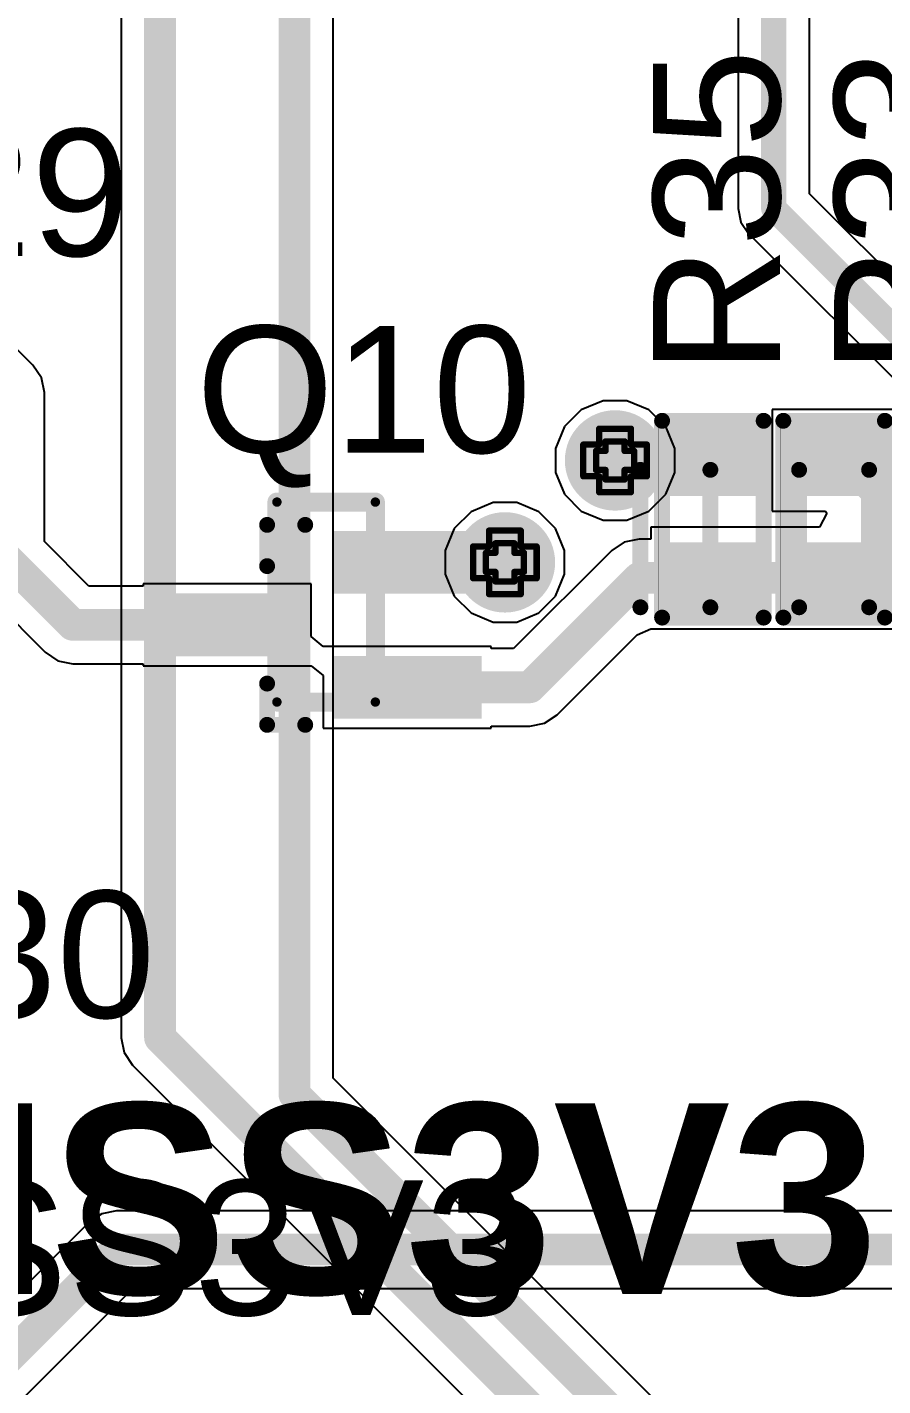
# Model space of a CAD drawing. Header units: inches. Extents: x -0.1 to 17.9, y -0.8 to 4.8.
# Drawn here: x 1.3158 to 1.5853, y 1.1131 to 1.5411 of the extents above; entities that cross this region are included whole.
import ezdxf

# ---------------------------------------------------------------- set-up
doc = ezdxf.new("R2010")
doc.units = ezdxf.units.IN
doc.header["$MEASUREMENT"] = 0
for name, color, linetype in [('Bottom Layer 1', 5, 'Continuous'), ('Bottom Solder', 6, 'Continuous'), ('Drill Drawing', 1, 'Continuous'), ('GND+Signal', 16, 'Continuous'), ('Pad Holes', 156, 'Continuous'), ('PWR+Signal', 76, 'Continuous'), ('Top 3D Body', 56, 'Continuous'), ('Top Layer 1', 1, 'Continuous'), ('Top Overlay', 2, 'Continuous'), ('Top Paste', 8, 'Continuous'), ('Top Solder', 216, 'Continuous'), ('Via Holes', 16, 'Continuous')]:
    doc.layers.add(name, color=color, linetype=linetype)
doc.styles.add('Arial', font='', dxfattribs={"height": 0.2})
doc.styles.add('Arial_Bold', font='', dxfattribs={"height": 0.2})
doc.styles.get('Arial').set_extended_font_data('Arial')
doc.styles.get('Arial_Bold').set_extended_font_data('Arial', bold=True)

# ---------------------------------------------------------------- blocks, each defined once
blk = doc.blocks.new('R___0402_129')
at = {"layer": 'Top Layer 1'}
for points in [[(-0.0275, -0.0125), (-0.0275, 0.0125), (-0.0095, 0.0125), (-0.0095, -0.0125)], [(0.0095, -0.0125), (0.0095, 0.0125), (0.0275, 0.0125), (0.0275, -0.0125)]]:
    blk.add_hatch(color=1, dxfattribs=at).paths.add_polyline_path(points)
at = {"layer": 'Top Paste'}
for points in [[(-0.0275, -0.0125), (-0.0275, 0.0125), (-0.0095, 0.0125), (-0.0095, -0.0125)], [(0.0095, -0.0125), (0.0095, 0.0125), (0.0275, 0.0125), (0.0275, -0.0125)]]:
    blk.add_hatch(color=8, dxfattribs=at).paths.add_polyline_path(points)
at = {"layer": 'Top Solder'}
for points in [[(-0.02967, -0.01466), (-0.02967, 0.01467), (-0.00734, 0.01467), (-0.00734, -0.01466)], [(0.00733, -0.01466), (0.00733, 0.01467), (0.02966, 0.01467), (0.02966, -0.01466)]]:
    blk.add_hatch(color=216, dxfattribs=at).paths.add_polyline_path(points)
at = {"layer": 'Top Overlay'}
for points in [[(-0.031, -0.016, 0.005, 0.005, 0), (-0.031, 0.016, 0.005, 0.005, 0)], [(0.031, 0.016, 0.005, 0.005, 0), (-0.031, 0.016, 0.005, 0.005, 0)], [(0.031, -0.016, 0.005, 0.005, 0), (0.031, 0.016, 0.005, 0.005, 0)], [(0.031, -0.016, 0.005, 0.005, 0), (-0.031, -0.016, 0.005, 0.005, 0)], [(0.032, -0.017, 0.000127, 0.000127, 0), (-0.032, -0.017, 0.000127, 0.000127, 0)]]:
    blk.add_lwpolyline(points, format="xyseb", dxfattribs=at)
for points in [[(-0.03225, 0.016, 0.0025, 0.0025, 1), (-0.02975, 0.016, 0.0025, 0.0025, 1)], [(-0.03225, 0.016, 0.0025, 0.0025, 1), (-0.02975, 0.016, 0.0025, 0.0025, 1)], [(0.02975, 0.016, 0.0025, 0.0025, 1), (0.03225, 0.016, 0.0025, 0.0025, 1)], [(0.02975, 0.016, 0.0025, 0.0025, 1), (0.03225, 0.016, 0.0025, 0.0025, 1)], [(-0.03225, -0.016, 0.0025, 0.0025, 1), (-0.02975, -0.016, 0.0025, 0.0025, 1)], [(-0.03225, -0.016, 0.0025, 0.0025, 1), (-0.02975, -0.016, 0.0025, 0.0025, 1)], [(-0.03203, -0.017, 0.0000635, 0.0000635, 1), (-0.03197, -0.017, 0.0000635, 0.0000635, 1)], [(0.02975, -0.016, 0.0025, 0.0025, 1), (0.03225, -0.016, 0.0025, 0.0025, 1)], [(0.02975, -0.016, 0.0025, 0.0025, 1), (0.03225, -0.016, 0.0025, 0.0025, 1)], [(0.03197, -0.017, 0.0000635, 0.0000635, 1), (0.03203, -0.017, 0.0000635, 0.0000635, 1)]]:
    blk.add_lwpolyline(points, format="xyseb", close=True, dxfattribs=at)
blk = doc.blocks.new('R___0402_131')
at = {"layer": 'Top Layer 1'}
for points in [[(-0.0275, -0.0125), (-0.0275, 0.0125), (-0.0095, 0.0125), (-0.0095, -0.0125)], [(0.0095, -0.0125), (0.0095, 0.0125), (0.0275, 0.0125), (0.0275, -0.0125)]]:
    blk.add_hatch(color=1, dxfattribs=at).paths.add_polyline_path(points)
at = {"layer": 'Top Paste'}
for points in [[(-0.0275, -0.0125), (-0.0275, 0.0125), (-0.0095, 0.0125), (-0.0095, -0.0125)], [(0.0095, -0.0125), (0.0095, 0.0125), (0.0275, 0.0125), (0.0275, -0.0125)]]:
    blk.add_hatch(color=8, dxfattribs=at).paths.add_polyline_path(points)
at = {"layer": 'Top Solder'}
for points in [[(-0.02967, -0.01466), (-0.02967, 0.01467), (-0.00734, 0.01467), (-0.00734, -0.01466)], [(0.00733, -0.01466), (0.00733, 0.01467), (0.02966, 0.01467), (0.02966, -0.01466)]]:
    blk.add_hatch(color=216, dxfattribs=at).paths.add_polyline_path(points)
at = {"layer": 'Top Overlay'}
for points in [[(-0.031, -0.016, 0.005, 0.005, 0), (-0.031, 0.016, 0.005, 0.005, 0)], [(0.031, 0.016, 0.005, 0.005, 0), (-0.031, 0.016, 0.005, 0.005, 0)], [(0.031, -0.016, 0.005, 0.005, 0), (0.031, 0.016, 0.005, 0.005, 0)], [(0.031, -0.016, 0.005, 0.005, 0), (-0.031, -0.016, 0.005, 0.005, 0)], [(0.032, -0.017, 0.000127, 0.000127, 0), (-0.032, -0.017, 0.000127, 0.000127, 0)]]:
    blk.add_lwpolyline(points, format="xyseb", dxfattribs=at)
for points in [[(-0.03225, 0.016, 0.0025, 0.0025, 1), (-0.02975, 0.016, 0.0025, 0.0025, 1)], [(-0.03225, 0.016, 0.0025, 0.0025, 1), (-0.02975, 0.016, 0.0025, 0.0025, 1)], [(0.02975, 0.016, 0.0025, 0.0025, 1), (0.03225, 0.016, 0.0025, 0.0025, 1)], [(0.02975, 0.016, 0.0025, 0.0025, 1), (0.03225, 0.016, 0.0025, 0.0025, 1)], [(-0.03225, -0.016, 0.0025, 0.0025, 1), (-0.02975, -0.016, 0.0025, 0.0025, 1)], [(-0.03225, -0.016, 0.0025, 0.0025, 1), (-0.02975, -0.016, 0.0025, 0.0025, 1)], [(-0.03203, -0.017, 0.0000635, 0.0000635, 1), (-0.03197, -0.017, 0.0000635, 0.0000635, 1)], [(0.02975, -0.016, 0.0025, 0.0025, 1), (0.03225, -0.016, 0.0025, 0.0025, 1)], [(0.02975, -0.016, 0.0025, 0.0025, 1), (0.03225, -0.016, 0.0025, 0.0025, 1)], [(0.03197, -0.017, 0.0000635, 0.0000635, 1), (0.03203, -0.017, 0.0000635, 0.0000635, 1)]]:
    blk.add_lwpolyline(points, format="xyseb", close=True, dxfattribs=at)
blk = doc.blocks.new('MMBT2222ATT3G_162')
at = {"layer": 'Top Layer 1'}
for points in [[(-0.01949, 0.04528), (0.01949, 0.04528), (0.01949, 0.03346), (-0.01949, 0.03346)], [(0.0372, 0.02559), (0.07618, 0.02559), (0.07618, 0.01378), (0.0372, 0.01378)], [(-0.01949, 0.00591), (0.01949, 0.00591), (0.01949, -0.00591), (-0.01949, -0.00591)]]:
    blk.add_hatch(color=1, dxfattribs=at).paths.add_polyline_path(points)
at = {"layer": 'Top Paste'}
for points in [[(-0.01949, 0.04528), (0.01949, 0.04528), (0.01949, 0.03346), (-0.01949, 0.03346)], [(0.0372, 0.02559), (0.07618, 0.02559), (0.07618, 0.01378), (0.0372, 0.01378)], [(-0.01949, 0.00591), (0.01949, 0.00591), (0.01949, -0.00591), (-0.01949, -0.00591)]]:
    blk.add_hatch(color=8, dxfattribs=at).paths.add_polyline_path(points)
at = {"layer": 'Top Solder'}
for points in [[(-0.02349, 0.04928), (0.02349, 0.04928), (0.02349, 0.02946), (-0.02349, 0.02946)], [(0.0332, 0.02959), (0.08018, 0.02959), (0.08018, 0.00978), (0.0332, 0.00978)], [(-0.02349, 0.00991), (0.02349, 0.00991), (0.02349, -0.00991), (-0.02349, -0.00991)]]:
    blk.add_hatch(color=216, dxfattribs=at).paths.add_polyline_path(points)
at = {"layer": 'Top Overlay'}
for points in [[(0.0441, 0.05118, 0.005, 0.005, 0), (0.03209, 0.05118, 0.005, 0.005, 0)], [(0.0441, 0.05118, 0.005, 0.005, 0), (0.0441, 0.03819, 0.005, 0.005, 0)], [(0.0441, 0.00118, 0.005, 0.005, 0), (0.0441, -0.01181, 0.005, 0.005, 0)], [(0.0441, -0.01181, 0.005, 0.005, 0), (0.03209, -0.01181, 0.005, 0.005, 0)]]:
    blk.add_lwpolyline(points, format="xyseb", dxfattribs=at)
for points in [[(0.03084, 0.05118, 0.0025, 0.0025, 1), (0.03334, 0.05118, 0.0025, 0.0025, 1)], [(0.04285, 0.05118, 0.0025, 0.0025, 1), (0.04535, 0.05118, 0.0025, 0.0025, 1)], [(0.04285, 0.05118, 0.0025, 0.0025, 1), (0.04535, 0.05118, 0.0025, 0.0025, 1)], [(0.04285, 0.03819, 0.0025, 0.0025, 1), (0.04535, 0.03819, 0.0025, 0.0025, 1)], [(0.04285, 0.00118, 0.0025, 0.0025, 1), (0.04535, 0.00118, 0.0025, 0.0025, 1)], [(0.03084, -0.01181, 0.0025, 0.0025, 1), (0.03334, -0.01181, 0.0025, 0.0025, 1)], [(0.04285, -0.01181, 0.0025, 0.0025, 1), (0.04535, -0.01181, 0.0025, 0.0025, 1)], [(0.04285, -0.01181, 0.0025, 0.0025, 1), (0.04535, -0.01181, 0.0025, 0.0025, 1)]]:
    blk.add_lwpolyline(points, format="xyseb", close=True, dxfattribs=at)

msp = doc.modelspace()

# ---------------------------------------------------------------- hatches: boundary and pattern name
at = {"layer": 'Bottom Layer 1'}
h = msp.add_hatch(color=5, dxfattribs=at)
edge = h.paths.add_edge_path()
edge.add_arc((1.501, 1.40461), 0.01181, 0, 360)
h = msp.add_hatch(color=5, dxfattribs=at)
edge = h.paths.add_edge_path()
edge.add_arc((1.46631, 1.3725), 0.01181, 0, 360)
at = {"layer": 'Bottom Solder'}
h = msp.add_hatch(color=6, dxfattribs=at)
edge = h.paths.add_edge_path()
edge.add_arc((1.501, 1.40461), 0.01581, 0, 360)
h = msp.add_hatch(color=6, dxfattribs=at)
edge = h.paths.add_edge_path()
edge.add_arc((1.46631, 1.3725), 0.01581, 0, 360)
at = {"layer": 'GND+Signal'}
h = msp.add_hatch(color=16, dxfattribs=at)
edge = h.paths.add_edge_path()
edge.add_arc((1.501, 1.40461), 0.01181, 0, 360)
h = msp.add_hatch(color=16, dxfattribs=at)
edge = h.paths.add_edge_path()
edge.add_arc((1.46631, 1.3725), 0.01181, 0, 360)
at = {"layer": 'Pad Holes'}
h = msp.add_hatch(color=7, dxfattribs=at)
edge = h.paths.add_edge_path()
edge.add_arc((1.50898, 1.40165), 0.00125, 0, 360)
h = msp.add_hatch(color=7, dxfattribs=at)
edge = h.paths.add_edge_path()
edge.add_arc((1.53102, 1.40165), 0.00125, 0, 360)
h = msp.add_hatch(color=7, dxfattribs=at)
edge = h.paths.add_edge_path()
edge.add_arc((1.55898, 1.40165), 0.00125, 0, 360)
h = msp.add_hatch(color=7, dxfattribs=at)
edge = h.paths.add_edge_path()
edge.add_arc((1.58102, 1.40165), 0.00125, 0, 360)
h = msp.add_hatch(color=7, dxfattribs=at)
edge = h.paths.add_edge_path()
edge.add_arc((1.3945, 1.3915), 0.0015, 0, 360)
h = msp.add_hatch(color=7, dxfattribs=at)
edge = h.paths.add_edge_path()
edge.add_arc((1.3945, 1.3915), 0.0015, 0, 360)
h = msp.add_hatch(color=7, dxfattribs=at)
edge = h.paths.add_edge_path()
edge.add_arc((1.4255, 1.3915), 0.0015, 0, 360)
h = msp.add_hatch(color=7, dxfattribs=at)
edge = h.paths.add_edge_path()
edge.add_arc((1.4255, 1.3915), 0.0015, 0, 360)
h = msp.add_hatch(color=7, dxfattribs=at)
edge = h.paths.add_edge_path()
edge.add_arc((1.50898, 1.35835), 0.00125, 0, 360)
h = msp.add_hatch(color=7, dxfattribs=at)
edge = h.paths.add_edge_path()
edge.add_arc((1.53102, 1.35835), 0.00125, 0, 360)
h = msp.add_hatch(color=7, dxfattribs=at)
edge = h.paths.add_edge_path()
edge.add_arc((1.55898, 1.35835), 0.00125, 0, 360)
h = msp.add_hatch(color=7, dxfattribs=at)
edge = h.paths.add_edge_path()
edge.add_arc((1.58102, 1.35835), 0.00125, 0, 360)
h = msp.add_hatch(color=7, dxfattribs=at)
edge = h.paths.add_edge_path()
edge.add_arc((1.3945, 1.3285), 0.0015, 0, 360)
h = msp.add_hatch(color=7, dxfattribs=at)
edge = h.paths.add_edge_path()
edge.add_arc((1.3945, 1.3285), 0.0015, 0, 360)
h = msp.add_hatch(color=7, dxfattribs=at)
edge = h.paths.add_edge_path()
edge.add_arc((1.4255, 1.3285), 0.0015, 0, 360)
h = msp.add_hatch(color=7, dxfattribs=at)
edge = h.paths.add_edge_path()
edge.add_arc((1.4255, 1.3285), 0.0015, 0, 360)
at = {"layer": 'PWR+Signal'}
h = msp.add_hatch(color=76, dxfattribs=at)
edge = h.paths.add_edge_path()
edge.add_arc((1.501, 1.40461), 0.01181, 0, 360)
h = msp.add_hatch(color=76, dxfattribs=at)
edge = h.paths.add_edge_path()
edge.add_arc((1.46631, 1.3725), 0.01181, 0, 360)
at = {"layer": 'Top 3D Body'}
h = msp.add_hatch(color=56, dxfattribs=at)
edge = h.paths.add_edge_path()
edge.add_arc((1.50898, 1.40165), 0.00125, 0, 360)
h = msp.add_hatch(color=56, dxfattribs=at)
edge = h.paths.add_edge_path()
edge.add_arc((1.53102, 1.40165), 0.00125, 0, 360)
h = msp.add_hatch(color=56, dxfattribs=at)
edge = h.paths.add_edge_path()
edge.add_arc((1.55898, 1.40165), 0.00125, 0, 360)
h = msp.add_hatch(color=56, dxfattribs=at)
edge = h.paths.add_edge_path()
edge.add_arc((1.58102, 1.40165), 0.00125, 0, 360)
h = msp.add_hatch(color=56, dxfattribs=at)
edge = h.paths.add_edge_path()
edge.add_arc((1.3945, 1.3915), 0.0015, 0, 360)
h = msp.add_hatch(color=56, dxfattribs=at)
edge = h.paths.add_edge_path()
edge.add_arc((1.3945, 1.3915), 0.0015, 0, 360)
h = msp.add_hatch(color=56, dxfattribs=at)
edge = h.paths.add_edge_path()
edge.add_arc((1.4255, 1.3915), 0.0015, 0, 360)
h = msp.add_hatch(color=56, dxfattribs=at)
edge = h.paths.add_edge_path()
edge.add_arc((1.4255, 1.3915), 0.0015, 0, 360)
h = msp.add_hatch(color=56, dxfattribs=at)
edge = h.paths.add_edge_path()
edge.add_arc((1.50898, 1.35835), 0.00125, 0, 360)
h = msp.add_hatch(color=56, dxfattribs=at)
edge = h.paths.add_edge_path()
edge.add_arc((1.53102, 1.35835), 0.00125, 0, 360)
h = msp.add_hatch(color=56, dxfattribs=at)
edge = h.paths.add_edge_path()
edge.add_arc((1.55898, 1.35835), 0.00125, 0, 360)
h = msp.add_hatch(color=56, dxfattribs=at)
edge = h.paths.add_edge_path()
edge.add_arc((1.58102, 1.35835), 0.00125, 0, 360)
h = msp.add_hatch(color=56, dxfattribs=at)
edge = h.paths.add_edge_path()
edge.add_arc((1.3945, 1.3285), 0.0015, 0, 360)
h = msp.add_hatch(color=56, dxfattribs=at)
edge = h.paths.add_edge_path()
edge.add_arc((1.3945, 1.3285), 0.0015, 0, 360)
h = msp.add_hatch(color=56, dxfattribs=at)
edge = h.paths.add_edge_path()
edge.add_arc((1.4255, 1.3285), 0.0015, 0, 360)
h = msp.add_hatch(color=56, dxfattribs=at)
edge = h.paths.add_edge_path()
edge.add_arc((1.4255, 1.3285), 0.0015, 0, 360)
at = {"layer": 'Top Layer 1'}
h = msp.add_hatch(color=1, dxfattribs=at)
edge = h.paths.add_edge_path()
edge.add_arc((1.501, 1.40461), 0.01181, 0, 360)
h = msp.add_hatch(color=1, dxfattribs=at)
edge = h.paths.add_edge_path()
edge.add_arc((1.46631, 1.3725), 0.01181, 0, 360)
at = {"layer": 'Via Holes'}
h = msp.add_hatch(color=7, dxfattribs=at)
edge = h.paths.add_edge_path()
edge.add_arc((1.501, 1.40461), 0.00591, 0, 360)
h = msp.add_hatch(color=7, dxfattribs=at)
edge = h.paths.add_edge_path()
edge.add_arc((1.46631, 1.3725), 0.00591, 0, 360)

# ---------------------------------------------------------------- linework, layer by layer
at = {"layer": 'Bottom Layer 1'}
for p, q in [((1.34544, 1.97163), (1.34544, 1.22276)), ((1.41224, 1.21001), (1.41224, 1.97144)), ((1.34544, 1.22276), (1.34637, 1.21808)), ((1.34637, 1.21808), (1.34902, 1.21411)), ((1.34902, 1.21411), (1.86377, 0.69937)), ((1.93465, 0.68759), (1.41224, 1.21001))]:
    msp.add_line(p, q, dxfattribs=at)
for points in [[(1.35767, 1.22276, 0.01, 0.01, 0), (1.35767, 1.986, 0.01, 0.01, 0)], [(1.4, 1.20494, 0.01, 0.01, 0), (1.4, 1.98581, 0.01, 0.01, 0)], [(1.35767, 1.22276, 0.01, 0.01, 0), (1.876, 0.70443, 0.01, 0.01, 0)], [(1.4, 1.20494, 0.01, 0.01, 0), (1.926, 0.67894, 0.01, 0.01, 0)]]:
    msp.add_lwpolyline(points, format="xyseb", dxfattribs=at)
for points in [[(1.35517, 1.22276, 0.005, 0.005, 1), (1.36017, 1.22276, 0.005, 0.005, 1)], [(1.35517, 1.22276, 0.005, 0.005, 1), (1.36017, 1.22276, 0.005, 0.005, 1)], [(1.3975, 1.20494, 0.005, 0.005, 1), (1.4025, 1.20494, 0.005, 0.005, 1)], [(1.3975, 1.20494, 0.005, 0.005, 1), (1.4025, 1.20494, 0.005, 0.005, 1)]]:
    msp.add_lwpolyline(points, format="xyseb", close=True, dxfattribs=at)
at = {"layer": 'Drill Drawing'}
for points in [[(1.496, 1.40961, 0.002, 0.002, 0), (1.496, 1.41461, 0.002, 0.002, 0)], [(1.496, 1.41461, 0.002, 0.002, 0), (1.506, 1.41461, 0.002, 0.002, 0)], [(1.506, 1.40961, 0.002, 0.002, 0), (1.506, 1.41461, 0.002, 0.002, 0)], [(1.491, 1.39961, 0.002, 0.002, 0), (1.491, 1.40961, 0.002, 0.002, 0)], [(1.491, 1.40961, 0.002, 0.002, 0), (1.496, 1.40961, 0.002, 0.002, 0)], [(1.495, 1.40161, 0.002, 0.002, 0), (1.495, 1.40761, 0.002, 0.002, 0)], [(1.495, 1.40761, 0.002, 0.002, 0), (1.498, 1.40761, 0.002, 0.002, 0)], [(1.498, 1.40761, 0.002, 0.002, 0), (1.498, 1.41061, 0.002, 0.002, 0)], [(1.498, 1.41061, 0.002, 0.002, 0), (1.504, 1.41061, 0.002, 0.002, 0)], [(1.504, 1.40761, 0.002, 0.002, 0), (1.504, 1.41061, 0.002, 0.002, 0)], [(1.504, 1.40761, 0.002, 0.002, 0), (1.507, 1.40761, 0.002, 0.002, 0)], [(1.506, 1.40961, 0.002, 0.002, 0), (1.511, 1.40961, 0.002, 0.002, 0)], [(1.507, 1.40161, 0.002, 0.002, 0), (1.507, 1.40761, 0.002, 0.002, 0)], [(1.511, 1.39961, 0.002, 0.002, 0), (1.511, 1.40961, 0.002, 0.002, 0)], [(1.491, 1.39961, 0.002, 0.002, 0), (1.496, 1.39961, 0.002, 0.002, 0)], [(1.495, 1.40161, 0.002, 0.002, 0), (1.498, 1.40161, 0.002, 0.002, 0)], [(1.496, 1.39461, 0.002, 0.002, 0), (1.496, 1.39961, 0.002, 0.002, 0)], [(1.498, 1.39861, 0.002, 0.002, 0), (1.498, 1.40161, 0.002, 0.002, 0)], [(1.504, 1.40161, 0.002, 0.002, 0), (1.507, 1.40161, 0.002, 0.002, 0)], [(1.504, 1.39861, 0.002, 0.002, 0), (1.504, 1.40161, 0.002, 0.002, 0)], [(1.506, 1.39961, 0.002, 0.002, 0), (1.511, 1.39961, 0.002, 0.002, 0)], [(1.506, 1.39461, 0.002, 0.002, 0), (1.506, 1.39961, 0.002, 0.002, 0)], [(1.496, 1.39461, 0.002, 0.002, 0), (1.506, 1.39461, 0.002, 0.002, 0)], [(1.498, 1.39861, 0.002, 0.002, 0), (1.504, 1.39861, 0.002, 0.002, 0)], [(1.46131, 1.3775, 0.002, 0.002, 0), (1.46131, 1.3825, 0.002, 0.002, 0)], [(1.46131, 1.3825, 0.002, 0.002, 0), (1.47131, 1.3825, 0.002, 0.002, 0)], [(1.47131, 1.3775, 0.002, 0.002, 0), (1.47131, 1.3825, 0.002, 0.002, 0)], [(1.45631, 1.3675, 0.002, 0.002, 0), (1.45631, 1.3775, 0.002, 0.002, 0)], [(1.45631, 1.3775, 0.002, 0.002, 0), (1.46131, 1.3775, 0.002, 0.002, 0)], [(1.46331, 1.3755, 0.002, 0.002, 0), (1.46331, 1.3785, 0.002, 0.002, 0)], [(1.46331, 1.3785, 0.002, 0.002, 0), (1.46931, 1.3785, 0.002, 0.002, 0)], [(1.46931, 1.3755, 0.002, 0.002, 0), (1.46931, 1.3785, 0.002, 0.002, 0)], [(1.47131, 1.3775, 0.002, 0.002, 0), (1.47631, 1.3775, 0.002, 0.002, 0)], [(1.47631, 1.3675, 0.002, 0.002, 0), (1.47631, 1.3775, 0.002, 0.002, 0)], [(1.46031, 1.3695, 0.002, 0.002, 0), (1.46031, 1.3755, 0.002, 0.002, 0)], [(1.46031, 1.3755, 0.002, 0.002, 0), (1.46331, 1.3755, 0.002, 0.002, 0)], [(1.46931, 1.3755, 0.002, 0.002, 0), (1.47231, 1.3755, 0.002, 0.002, 0)], [(1.47231, 1.3695, 0.002, 0.002, 0), (1.47231, 1.3755, 0.002, 0.002, 0)], [(1.46031, 1.3695, 0.002, 0.002, 0), (1.46331, 1.3695, 0.002, 0.002, 0)], [(1.46331, 1.3665, 0.002, 0.002, 0), (1.46331, 1.3695, 0.002, 0.002, 0)], [(1.46931, 1.3695, 0.002, 0.002, 0), (1.47231, 1.3695, 0.002, 0.002, 0)], [(1.46931, 1.3665, 0.002, 0.002, 0), (1.46931, 1.3695, 0.002, 0.002, 0)], [(1.45631, 1.3675, 0.002, 0.002, 0), (1.46131, 1.3675, 0.002, 0.002, 0)], [(1.46131, 1.3625, 0.002, 0.002, 0), (1.46131, 1.3675, 0.002, 0.002, 0)], [(1.46331, 1.3665, 0.002, 0.002, 0), (1.46931, 1.3665, 0.002, 0.002, 0)], [(1.47131, 1.3675, 0.002, 0.002, 0), (1.47631, 1.3675, 0.002, 0.002, 0)], [(1.47131, 1.3625, 0.002, 0.002, 0), (1.47131, 1.3675, 0.002, 0.002, 0)], [(1.46131, 1.3625, 0.002, 0.002, 0), (1.47131, 1.3625, 0.002, 0.002, 0)]]:
    msp.add_lwpolyline(points, format="xyseb", dxfattribs=at)
for points in [[(1.4955, 1.41461, 0.001, 0.001, 1), (1.4965, 1.41461, 0.001, 0.001, 1)], [(1.4955, 1.41461, 0.001, 0.001, 1), (1.4965, 1.41461, 0.001, 0.001, 1)], [(1.5055, 1.41461, 0.001, 0.001, 1), (1.5065, 1.41461, 0.001, 0.001, 1)], [(1.5055, 1.41461, 0.001, 0.001, 1), (1.5065, 1.41461, 0.001, 0.001, 1)], [(1.4905, 1.40961, 0.001, 0.001, 1), (1.4915, 1.40961, 0.001, 0.001, 1)], [(1.4905, 1.40961, 0.001, 0.001, 1), (1.4915, 1.40961, 0.001, 0.001, 1)], [(1.4945, 1.40761, 0.001, 0.001, 1), (1.4955, 1.40761, 0.001, 0.001, 1)], [(1.4945, 1.40761, 0.001, 0.001, 1), (1.4955, 1.40761, 0.001, 0.001, 1)], [(1.4955, 1.40961, 0.001, 0.001, 1), (1.4965, 1.40961, 0.001, 0.001, 1)], [(1.4955, 1.40961, 0.001, 0.001, 1), (1.4965, 1.40961, 0.001, 0.001, 1)], [(1.4975, 1.41061, 0.001, 0.001, 1), (1.4985, 1.41061, 0.001, 0.001, 1)], [(1.4975, 1.41061, 0.001, 0.001, 1), (1.4985, 1.41061, 0.001, 0.001, 1)], [(1.4975, 1.40761, 0.001, 0.001, 1), (1.4985, 1.40761, 0.001, 0.001, 1)], [(1.4975, 1.40761, 0.001, 0.001, 1), (1.4985, 1.40761, 0.001, 0.001, 1)], [(1.5035, 1.41061, 0.001, 0.001, 1), (1.5045, 1.41061, 0.001, 0.001, 1)], [(1.5035, 1.41061, 0.001, 0.001, 1), (1.5045, 1.41061, 0.001, 0.001, 1)], [(1.5035, 1.40761, 0.001, 0.001, 1), (1.5045, 1.40761, 0.001, 0.001, 1)], [(1.5035, 1.40761, 0.001, 0.001, 1), (1.5045, 1.40761, 0.001, 0.001, 1)], [(1.5055, 1.40961, 0.001, 0.001, 1), (1.5065, 1.40961, 0.001, 0.001, 1)], [(1.5055, 1.40961, 0.001, 0.001, 1), (1.5065, 1.40961, 0.001, 0.001, 1)], [(1.5065, 1.40761, 0.001, 0.001, 1), (1.5075, 1.40761, 0.001, 0.001, 1)], [(1.5065, 1.40761, 0.001, 0.001, 1), (1.5075, 1.40761, 0.001, 0.001, 1)], [(1.5105, 1.40961, 0.001, 0.001, 1), (1.5115, 1.40961, 0.001, 0.001, 1)], [(1.5105, 1.40961, 0.001, 0.001, 1), (1.5115, 1.40961, 0.001, 0.001, 1)], [(1.4905, 1.39961, 0.001, 0.001, 1), (1.4915, 1.39961, 0.001, 0.001, 1)], [(1.4905, 1.39961, 0.001, 0.001, 1), (1.4915, 1.39961, 0.001, 0.001, 1)], [(1.4945, 1.40161, 0.001, 0.001, 1), (1.4955, 1.40161, 0.001, 0.001, 1)], [(1.4945, 1.40161, 0.001, 0.001, 1), (1.4955, 1.40161, 0.001, 0.001, 1)], [(1.4955, 1.39961, 0.001, 0.001, 1), (1.4965, 1.39961, 0.001, 0.001, 1)], [(1.4955, 1.39961, 0.001, 0.001, 1), (1.4965, 1.39961, 0.001, 0.001, 1)], [(1.4975, 1.40161, 0.001, 0.001, 1), (1.4985, 1.40161, 0.001, 0.001, 1)], [(1.4975, 1.40161, 0.001, 0.001, 1), (1.4985, 1.40161, 0.001, 0.001, 1)], [(1.5035, 1.40161, 0.001, 0.001, 1), (1.5045, 1.40161, 0.001, 0.001, 1)], [(1.5035, 1.40161, 0.001, 0.001, 1), (1.5045, 1.40161, 0.001, 0.001, 1)], [(1.5055, 1.39961, 0.001, 0.001, 1), (1.5065, 1.39961, 0.001, 0.001, 1)], [(1.5055, 1.39961, 0.001, 0.001, 1), (1.5065, 1.39961, 0.001, 0.001, 1)], [(1.5065, 1.40161, 0.001, 0.001, 1), (1.5075, 1.40161, 0.001, 0.001, 1)], [(1.5065, 1.40161, 0.001, 0.001, 1), (1.5075, 1.40161, 0.001, 0.001, 1)], [(1.5105, 1.39961, 0.001, 0.001, 1), (1.5115, 1.39961, 0.001, 0.001, 1)], [(1.5105, 1.39961, 0.001, 0.001, 1), (1.5115, 1.39961, 0.001, 0.001, 1)], [(1.4955, 1.39461, 0.001, 0.001, 1), (1.4965, 1.39461, 0.001, 0.001, 1)], [(1.4955, 1.39461, 0.001, 0.001, 1), (1.4965, 1.39461, 0.001, 0.001, 1)], [(1.4975, 1.39861, 0.001, 0.001, 1), (1.4985, 1.39861, 0.001, 0.001, 1)], [(1.4975, 1.39861, 0.001, 0.001, 1), (1.4985, 1.39861, 0.001, 0.001, 1)], [(1.5035, 1.39861, 0.001, 0.001, 1), (1.5045, 1.39861, 0.001, 0.001, 1)], [(1.5035, 1.39861, 0.001, 0.001, 1), (1.5045, 1.39861, 0.001, 0.001, 1)], [(1.5055, 1.39461, 0.001, 0.001, 1), (1.5065, 1.39461, 0.001, 0.001, 1)], [(1.5055, 1.39461, 0.001, 0.001, 1), (1.5065, 1.39461, 0.001, 0.001, 1)], [(1.46081, 1.3825, 0.001, 0.001, 1), (1.46181, 1.3825, 0.001, 0.001, 1)], [(1.46081, 1.3825, 0.001, 0.001, 1), (1.46181, 1.3825, 0.001, 0.001, 1)], [(1.47081, 1.3825, 0.001, 0.001, 1), (1.47181, 1.3825, 0.001, 0.001, 1)], [(1.47081, 1.3825, 0.001, 0.001, 1), (1.47181, 1.3825, 0.001, 0.001, 1)], [(1.45581, 1.3775, 0.001, 0.001, 1), (1.45681, 1.3775, 0.001, 0.001, 1)], [(1.45581, 1.3775, 0.001, 0.001, 1), (1.45681, 1.3775, 0.001, 0.001, 1)], [(1.46081, 1.3775, 0.001, 0.001, 1), (1.46181, 1.3775, 0.001, 0.001, 1)], [(1.46081, 1.3775, 0.001, 0.001, 1), (1.46181, 1.3775, 0.001, 0.001, 1)], [(1.46281, 1.3785, 0.001, 0.001, 1), (1.46381, 1.3785, 0.001, 0.001, 1)], [(1.46281, 1.3785, 0.001, 0.001, 1), (1.46381, 1.3785, 0.001, 0.001, 1)], [(1.46881, 1.3785, 0.001, 0.001, 1), (1.46981, 1.3785, 0.001, 0.001, 1)], [(1.46881, 1.3785, 0.001, 0.001, 1), (1.46981, 1.3785, 0.001, 0.001, 1)], [(1.47081, 1.3775, 0.001, 0.001, 1), (1.47181, 1.3775, 0.001, 0.001, 1)], [(1.47081, 1.3775, 0.001, 0.001, 1), (1.47181, 1.3775, 0.001, 0.001, 1)], [(1.47581, 1.3775, 0.001, 0.001, 1), (1.47681, 1.3775, 0.001, 0.001, 1)], [(1.47581, 1.3775, 0.001, 0.001, 1), (1.47681, 1.3775, 0.001, 0.001, 1)], [(1.45981, 1.3755, 0.001, 0.001, 1), (1.46081, 1.3755, 0.001, 0.001, 1)], [(1.45981, 1.3755, 0.001, 0.001, 1), (1.46081, 1.3755, 0.001, 0.001, 1)], [(1.46281, 1.3755, 0.001, 0.001, 1), (1.46381, 1.3755, 0.001, 0.001, 1)], [(1.46281, 1.3755, 0.001, 0.001, 1), (1.46381, 1.3755, 0.001, 0.001, 1)], [(1.46881, 1.3755, 0.001, 0.001, 1), (1.46981, 1.3755, 0.001, 0.001, 1)], [(1.46881, 1.3755, 0.001, 0.001, 1), (1.46981, 1.3755, 0.001, 0.001, 1)], [(1.47181, 1.3755, 0.001, 0.001, 1), (1.47281, 1.3755, 0.001, 0.001, 1)], [(1.47181, 1.3755, 0.001, 0.001, 1), (1.47281, 1.3755, 0.001, 0.001, 1)], [(1.45981, 1.3695, 0.001, 0.001, 1), (1.46081, 1.3695, 0.001, 0.001, 1)], [(1.45981, 1.3695, 0.001, 0.001, 1), (1.46081, 1.3695, 0.001, 0.001, 1)], [(1.46281, 1.3695, 0.001, 0.001, 1), (1.46381, 1.3695, 0.001, 0.001, 1)], [(1.46281, 1.3695, 0.001, 0.001, 1), (1.46381, 1.3695, 0.001, 0.001, 1)], [(1.46881, 1.3695, 0.001, 0.001, 1), (1.46981, 1.3695, 0.001, 0.001, 1)], [(1.46881, 1.3695, 0.001, 0.001, 1), (1.46981, 1.3695, 0.001, 0.001, 1)], [(1.47181, 1.3695, 0.001, 0.001, 1), (1.47281, 1.3695, 0.001, 0.001, 1)], [(1.47181, 1.3695, 0.001, 0.001, 1), (1.47281, 1.3695, 0.001, 0.001, 1)], [(1.45581, 1.3675, 0.001, 0.001, 1), (1.45681, 1.3675, 0.001, 0.001, 1)], [(1.45581, 1.3675, 0.001, 0.001, 1), (1.45681, 1.3675, 0.001, 0.001, 1)], [(1.46081, 1.3675, 0.001, 0.001, 1), (1.46181, 1.3675, 0.001, 0.001, 1)], [(1.46081, 1.3675, 0.001, 0.001, 1), (1.46181, 1.3675, 0.001, 0.001, 1)], [(1.46281, 1.3665, 0.001, 0.001, 1), (1.46381, 1.3665, 0.001, 0.001, 1)], [(1.46281, 1.3665, 0.001, 0.001, 1), (1.46381, 1.3665, 0.001, 0.001, 1)], [(1.46881, 1.3665, 0.001, 0.001, 1), (1.46981, 1.3665, 0.001, 0.001, 1)], [(1.46881, 1.3665, 0.001, 0.001, 1), (1.46981, 1.3665, 0.001, 0.001, 1)], [(1.47081, 1.3675, 0.001, 0.001, 1), (1.47181, 1.3675, 0.001, 0.001, 1)], [(1.47081, 1.3675, 0.001, 0.001, 1), (1.47181, 1.3675, 0.001, 0.001, 1)], [(1.47581, 1.3675, 0.001, 0.001, 1), (1.47681, 1.3675, 0.001, 0.001, 1)], [(1.47581, 1.3675, 0.001, 0.001, 1), (1.47681, 1.3675, 0.001, 0.001, 1)], [(1.46081, 1.3625, 0.001, 0.001, 1), (1.46181, 1.3625, 0.001, 0.001, 1)], [(1.46081, 1.3625, 0.001, 0.001, 1), (1.46181, 1.3625, 0.001, 0.001, 1)], [(1.47081, 1.3625, 0.001, 0.001, 1), (1.47181, 1.3625, 0.001, 0.001, 1)], [(1.47081, 1.3625, 0.001, 0.001, 1), (1.47181, 1.3625, 0.001, 0.001, 1)]]:
    msp.add_lwpolyline(points, format="xyseb", close=True, dxfattribs=at)
at = {"layer": 'GND+Signal'}
for p, q in [((1.53978, 1.74961), (1.53978, 1.484)), ((1.56222, 1.48865), (1.56222, 1.74961)), ((1.63111, 1.41976), (1.56222, 1.48865)), ((1.53978, 1.484), (1.53978, 1.484)), ((1.53978, 1.484), (1.54064, 1.47971)), ((1.54064, 1.47971), (1.54307, 1.47607)), ((1.54307, 1.47607), (1.61525, 1.40389))]:
    msp.add_line(p, q, dxfattribs=at)
for points in [[(1.551, 1.484, 0.008, 0.008, 0), (1.551, 1.765, 0.008, 0.008, 0)], [(1.551, 1.484, 0.008, 0.008, 0), (1.655, 1.38, 0.008, 0.008, 0)]]:
    msp.add_lwpolyline(points, format="xyseb", dxfattribs=at)
msp.add_lwpolyline([(1.549, 1.484, 0.004, 0.004, 1), (1.553, 1.484, 0.004, 0.004, 1)], format="xyseb", close=True, dxfattribs=at)
msp.add_lwpolyline([(1.549, 1.484, 0.004, 0.004, 1), (1.553, 1.484, 0.004, 0.004, 1)], format="xyseb", close=True, dxfattribs=at)
at = {"layer": 'PWR+Signal'}
for p, q in [((1.49726, 1.42342), (1.49034, 1.42055)), ((1.50474, 1.42342), (1.49726, 1.42342)), ((1.51166, 1.42055), (1.50474, 1.42342)), ((1.49034, 1.42055), (1.48505, 1.41526)), ((1.51695, 1.41526), (1.51166, 1.42055)), ((1.48505, 1.41526), (1.48219, 1.40835)), ((1.51981, 1.40835), (1.51695, 1.41526)), ((1.48219, 1.40835), (1.48219, 1.40086)), ((1.51981, 1.40086), (1.51981, 1.40835)), ((1.48219, 1.40086), (1.48505, 1.39395)), ((1.51695, 1.39395), (1.51981, 1.40086)), ((1.46257, 1.39131), (1.45566, 1.38845)), ((1.47005, 1.39131), (1.46257, 1.39131)), ((1.47697, 1.38845), (1.47005, 1.39131)), ((1.48505, 1.39395), (1.49034, 1.38866)), ((1.51166, 1.38866), (1.51695, 1.39395)), ((1.45566, 1.38845), (1.45036, 1.38316)), ((1.48226, 1.38316), (1.47697, 1.38845)), ((1.49034, 1.38866), (1.49726, 1.3858)), ((1.50474, 1.3858), (1.51166, 1.38866)), ((1.45036, 1.38316), (1.4475, 1.37624)), ((1.48512, 1.37624), (1.48226, 1.38316)), ((1.49726, 1.3858), (1.50474, 1.3858)), ((1.4475, 1.37624), (1.4475, 1.36876)), ((1.48512, 1.36876), (1.48512, 1.37624)), ((1.4475, 1.36876), (1.45036, 1.36184)), ((1.48226, 1.36184), (1.48512, 1.36876)), ((1.45036, 1.36184), (1.45566, 1.35655)), ((1.47697, 1.35655), (1.48226, 1.36184)), ((1.45566, 1.35655), (1.46257, 1.35369)), ((1.46257, 1.35369), (1.47005, 1.35369)), ((1.47005, 1.35369), (1.47697, 1.35655))]:
    msp.add_line(p, q, dxfattribs=at)
at = {"layer": 'Top 3D Body'}
for points in [[(1.50898, 1.35835, 0.005, 0.005, 0), (1.50898, 1.40165, 0.005, 0.005, 0)], [(1.53102, 1.35835, 0.005, 0.005, 0), (1.53102, 1.40165, 0.005, 0.005, 0)], [(1.55898, 1.35835, 0.005, 0.005, 0), (1.55898, 1.40165, 0.005, 0.005, 0)], [(1.58102, 1.35835, 0.005, 0.005, 0), (1.58102, 1.40165, 0.005, 0.005, 0)], [(1.3945, 1.3915, 0.006, 0.006, 0), (1.4255, 1.3915, 0.006, 0.006, 0)], [(1.3945, 1.3285, 0.006, 0.006, 0), (1.3945, 1.3915, 0.006, 0.006, 0)], [(1.4255, 1.3285, 0.006, 0.006, 0), (1.4255, 1.3915, 0.006, 0.006, 0)], [(1.3945, 1.3285, 0.006, 0.006, 0), (1.4255, 1.3285, 0.006, 0.006, 0)]]:
    msp.add_lwpolyline(points, format="xyseb", dxfattribs=at)
for points in [[(1.50773, 1.40165, 0.0025, 0.0025, 1), (1.51023, 1.40165, 0.0025, 0.0025, 1)], [(1.52977, 1.40165, 0.0025, 0.0025, 1), (1.53227, 1.40165, 0.0025, 0.0025, 1)], [(1.55773, 1.40165, 0.0025, 0.0025, 1), (1.56023, 1.40165, 0.0025, 0.0025, 1)], [(1.57977, 1.40165, 0.0025, 0.0025, 1), (1.58227, 1.40165, 0.0025, 0.0025, 1)], [(1.393, 1.3915, 0.003, 0.003, 1), (1.396, 1.3915, 0.003, 0.003, 1)], [(1.393, 1.3915, 0.003, 0.003, 1), (1.396, 1.3915, 0.003, 0.003, 1)], [(1.424, 1.3915, 0.003, 0.003, 1), (1.427, 1.3915, 0.003, 0.003, 1)], [(1.424, 1.3915, 0.003, 0.003, 1), (1.427, 1.3915, 0.003, 0.003, 1)], [(1.50773, 1.35835, 0.0025, 0.0025, 1), (1.51023, 1.35835, 0.0025, 0.0025, 1)], [(1.52977, 1.35835, 0.0025, 0.0025, 1), (1.53227, 1.35835, 0.0025, 0.0025, 1)], [(1.55773, 1.35835, 0.0025, 0.0025, 1), (1.56023, 1.35835, 0.0025, 0.0025, 1)], [(1.57977, 1.35835, 0.0025, 0.0025, 1), (1.58227, 1.35835, 0.0025, 0.0025, 1)], [(1.393, 1.3285, 0.003, 0.003, 1), (1.396, 1.3285, 0.003, 0.003, 1)], [(1.393, 1.3285, 0.003, 0.003, 1), (1.396, 1.3285, 0.003, 0.003, 1)], [(1.424, 1.3285, 0.003, 0.003, 1), (1.427, 1.3285, 0.003, 0.003, 1)], [(1.424, 1.3285, 0.003, 0.003, 1), (1.427, 1.3285, 0.003, 0.003, 1)]]:
    msp.add_lwpolyline(points, format="xyseb", close=True, dxfattribs=at)
at = {"layer": 'Top Layer 1'}
for p, q in [((1.31765, 1.43465), (1.29905, 1.45326)), ((1.3203, 1.43068), (1.31765, 1.43465)), ((1.32124, 1.426), (1.3203, 1.43068)), ((1.32124, 1.37907), (1.32124, 1.426)), ((1.5895, 1.42061), (1.5505, 1.42061)), ((1.5505, 1.42061), (1.5505, 1.38861)), ((1.5505, 1.38861), (1.56732, 1.38861)), ((1.56772, 1.38802), (1.56536, 1.38361)), ((1.56732, 1.38861), (1.56772, 1.38802)), ((1.56536, 1.38361), (1.51231, 1.38361)), ((1.51231, 1.38361), (1.51231, 1.37984)), ((1.33525, 1.36505), (1.32124, 1.37907)), ((1.50392, 1.37891), (1.49995, 1.37626)), ((1.50861, 1.37984), (1.50392, 1.37891)), ((1.51231, 1.37984), (1.50861, 1.37984)), ((1.49995, 1.37626), (1.46906, 1.34537)), ((1.4053, 1.36572), (1.35232, 1.36572)), ((1.35232, 1.36572), (1.35232, 1.36505)), ((1.4053, 1.34913), (1.4053, 1.36572)), ((1.30035, 1.36535), (1.32153, 1.34416)), ((1.35232, 1.36505), (1.33525, 1.36505)), ((1.40901, 1.34604), (1.4053, 1.34913)), ((1.48278, 1.32448), (1.50801, 1.34971)), ((1.50801, 1.34971), (1.51231, 1.35161)), ((1.51231, 1.35161), (1.51231, 1.35161)), ((1.51231, 1.35161), (1.51231, 1.35161)), ((1.51231, 1.35161), (1.5895, 1.35161)), ((1.32153, 1.34416), (1.3255, 1.34151)), ((1.4103, 1.34604), (1.40901, 1.34604)), ((1.46199, 1.34604), (1.4103, 1.34604)), ((1.46199, 1.34537), (1.46199, 1.34604)), ((1.46906, 1.34537), (1.46199, 1.34537)), ((1.3255, 1.34151), (1.33018, 1.34058)), ((1.33018, 1.34058), (1.35232, 1.34058)), ((1.35232, 1.34058), (1.35232, 1.33991)), ((1.35232, 1.33991), (1.40401, 1.33991)), ((1.40401, 1.33991), (1.4053, 1.33991)), ((1.4053, 1.33991), (1.40901, 1.33681)), ((1.40901, 1.33681), (1.40901, 1.32022)), ((1.47881, 1.32183), (1.48278, 1.32448)), ((1.40901, 1.32022), (1.46199, 1.32022)), ((1.46199, 1.32022), (1.46199, 1.32089)), ((1.46199, 1.32089), (1.47413, 1.32089)), ((1.47413, 1.32089), (1.47881, 1.32183)), ((1.33535, 1.16465), (1.12895, 0.95826)), ((1.33932, 1.1673), (1.33535, 1.16465)), ((1.344, 1.16824), (1.33932, 1.1673)), ((1.62857, 1.16824), (1.344, 1.16824)), ((1.14984, 0.94454), (1.34907, 1.14376)), ((1.34907, 1.14376), (1.62857, 1.14376))]:
    msp.add_line(p, q, dxfattribs=at)
for points in [[(1.501, 1.40461, 0.012, 0.012, 0), (1.53181, 1.40461, 0.012, 0.012, 0)], [(1.57, 1.40461, 0.01, 0.01, 0), (1.5735, 1.40461, 0.01, 0.01, 0)], [(1.5735, 1.40461, 0.01, 0.01, 0), (1.59811, 1.38, 0.01, 0.01, 0)], [(1.309, 1.374, 0.01, 0.01, 0), (1.33018, 1.35282, 0.01, 0.01, 0)], [(1.4355, 1.3725, 0.012, 0.012, 0), (1.46631, 1.3725, 0.012, 0.012, 0)], [(1.47413, 1.33313, 0.01, 0.01, 0), (1.50861, 1.36761, 0.01, 0.01, 0)], [(1.50861, 1.36761, 0.01, 0.01, 0), (1.53181, 1.36761, 0.01, 0.01, 0)], [(1.53181, 1.36761, 0.01, 0.01, 0), (1.57, 1.36761, 0.01, 0.01, 0)], [(1.33018, 1.35282, 0.01, 0.01, 0), (1.37881, 1.35282, 0.01, 0.01, 0)], [(1.4355, 1.33313, 0.01, 0.01, 0), (1.47413, 1.33313, 0.01, 0.01, 0)], [(1.1376, 0.9496, 0.01, 0.01, 0), (1.344, 1.156, 0.01, 0.01, 0)], [(1.344, 1.156, 0.01, 0.01, 0), (1.671, 1.156, 0.01, 0.01, 0)]]:
    msp.add_lwpolyline(points, format="xyseb", dxfattribs=at)
for points in [[(1.498, 1.40461, 0.006, 0.006, 1), (1.504, 1.40461, 0.006, 0.006, 1)], [(1.52881, 1.40461, 0.006, 0.006, 1), (1.53481, 1.40461, 0.006, 0.006, 1)], [(1.5675, 1.40461, 0.005, 0.005, 1), (1.5725, 1.40461, 0.005, 0.005, 1)], [(1.571, 1.40461, 0.005, 0.005, 1), (1.576, 1.40461, 0.005, 0.005, 1)], [(1.571, 1.40461, 0.005, 0.005, 1), (1.576, 1.40461, 0.005, 0.005, 1)], [(1.4325, 1.3725, 0.006, 0.006, 1), (1.4385, 1.3725, 0.006, 0.006, 1)], [(1.46331, 1.3725, 0.006, 0.006, 1), (1.46931, 1.3725, 0.006, 0.006, 1)], [(1.50611, 1.36761, 0.005, 0.005, 1), (1.51111, 1.36761, 0.005, 0.005, 1)], [(1.50611, 1.36761, 0.005, 0.005, 1), (1.51111, 1.36761, 0.005, 0.005, 1)], [(1.52931, 1.36761, 0.005, 0.005, 1), (1.53431, 1.36761, 0.005, 0.005, 1)], [(1.52931, 1.36761, 0.005, 0.005, 1), (1.53431, 1.36761, 0.005, 0.005, 1)], [(1.5675, 1.36761, 0.005, 0.005, 1), (1.5725, 1.36761, 0.005, 0.005, 1)], [(1.32768, 1.35282, 0.005, 0.005, 1), (1.33268, 1.35282, 0.005, 0.005, 1)], [(1.32768, 1.35282, 0.005, 0.005, 1), (1.33268, 1.35282, 0.005, 0.005, 1)], [(1.37631, 1.35282, 0.005, 0.005, 1), (1.38131, 1.35282, 0.005, 0.005, 1)], [(1.433, 1.33313, 0.005, 0.005, 1), (1.438, 1.33313, 0.005, 0.005, 1)], [(1.47163, 1.33313, 0.005, 0.005, 1), (1.47663, 1.33313, 0.005, 0.005, 1)], [(1.47163, 1.33313, 0.005, 0.005, 1), (1.47663, 1.33313, 0.005, 0.005, 1)], [(1.3415, 1.156, 0.005, 0.005, 1), (1.3465, 1.156, 0.005, 0.005, 1)], [(1.3415, 1.156, 0.005, 0.005, 1), (1.3465, 1.156, 0.005, 0.005, 1)]]:
    msp.add_lwpolyline(points, format="xyseb", close=True, dxfattribs=at)

# ---------------------------------------------------------------- block references
for name, p, rotation in [('R___0402_129', (1.53181, 1.3861), 270), ('R___0402_131', (1.57, 1.3861), 270), ('MMBT2222ATT3G_162', (1.4355, 1.3725), 180)]:
    msp.add_blockref(name, p, dxfattribs=dict(rotation=rotation))

# ---------------------------------------------------------------- texts
at = {"layer": 'Top 3D Body', "style": 'Arial'}
msp.add_text('GNSS3V3', height=0.0425, dxfattribs=at).set_placement((1.2, 1.13536))
at = {"layer": 'Top Overlay', "style": 'Arial'}
for s, p in [('R35', (1.55299, 1.43168)), ('R33', (1.60999, 1.43168))]:
    msp.add_text(s, height=0.04, rotation=90, dxfattribs=at).set_placement(p)
at = {"layer": 'Top Overlay'}
for s, height, style, p in [('R29', 0.04, 'Arial', (1.24568, 1.46901)), ('Q10', 0.04, 'Arial', (1.36902, 1.40701)), ('C30', 0.04, 'Arial', (1.25368, 1.22901)), ('GNSS3V3', 0.06, 'Arial_Bold', (1.19733, 1.14203))]:
    msp.add_text(s, height=height, dxfattribs=dict(at, style=style)).set_placement(p)

doc.saveas('drawing.dxf')
